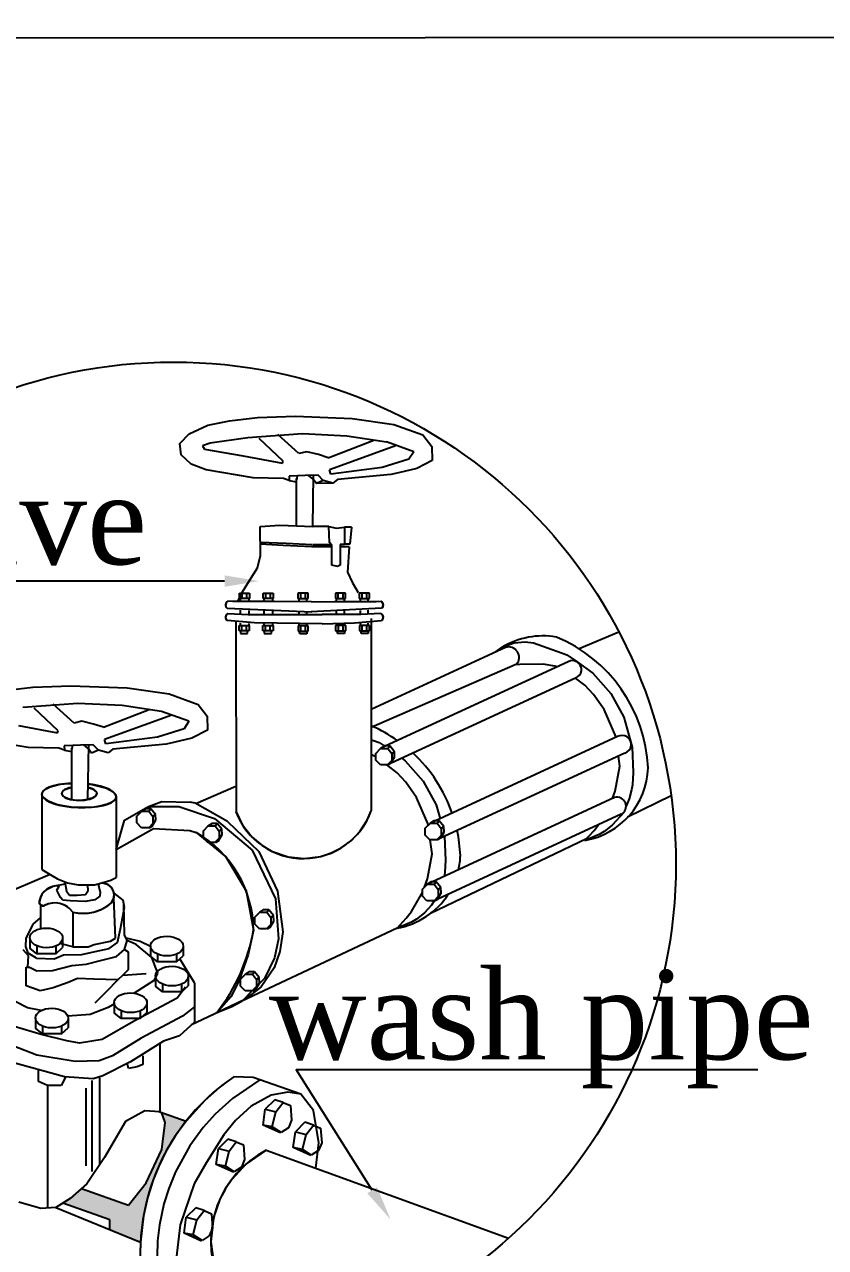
# Model space of a CAD drawing. Header units: inches. Extents: x 1824 to 2531, y 1185 to 2290.
# Drawn here: x 2000.13 to 2022.67, y 1650.86 to 1685.3 of the extents above; entities that cross this region are included whole.
import ezdxf

# ---------------------------------------------------------------- set-up
doc = ezdxf.new("R2010")
doc.units = ezdxf.units.IN
doc.header["$MEASUREMENT"] = 0
doc.layers.add('KHRRBA', color=6, linetype='Continuous')
doc.styles.add('ROMANTIC', font='times.ttf')

msp = doc.modelspace()

# ---------------------------------------------------------------- hatches: boundary and pattern name
at = {"lineweight": 25}
msp.add_hatch(color=256, dxfattribs=at).paths.add_polyline_path([(2002.532, 1651.642), (2002.532, 1651.364), (2003.395, 1651.011, -0.156044), (2004.676, 1654.419), (2003.985, 1654.663), (2004.091, 1654.381), (2003.994, 1653.622), (2003.558, 1652.686), (2003.057, 1652.056), (2001.734, 1652.52), (2001.413, 1652.242), (2001.212, 1652.114)])

# ---------------------------------------------------------------- linework, layer by layer
msp.add_line((2523.401, 1685.295), (1824.373, 1684.776))
for p, q in [((2005.901, 1674.136), (2006.691, 1674.23)), ((2006.691, 1674.23), (2007.761, 1674.264)), ((2007.761, 1674.264), (2009.353, 1674.204)), ((2009.353, 1674.204), (2010.525, 1674.036)), ((2004.765, 1673.767), (2005.295, 1674.015)), ((2005.295, 1674.015), (2005.901, 1674.136)), ((2010.525, 1674.036), (2011.342, 1673.741)), ((2004.501, 1673.498), (2004.765, 1673.767)), ((2004.543, 1673.18), (2004.501, 1673.501)), ((2005.358, 1673.508), (2005.136, 1673.434)), ((2006.415, 1673.656), (2005.358, 1673.508)), ((2007.958, 1673.772), (2006.415, 1673.656)), ((2007.409, 1673.004), (2006.732, 1673.638)), ((2007.853, 1673.215), (2007.261, 1673.754)), ((2009.206, 1673.709), (2007.958, 1673.772)), ((2008.677, 1673.099), (2009.963, 1673.596)), ((2010.315, 1673.54), (2009.206, 1673.709)), ((2011.087, 1673.268), (2010.315, 1673.543)), ((2011.342, 1673.741), (2011.594, 1673.411)), ((2004.822, 1672.92), (2004.543, 1673.18)), ((2005.136, 1673.437), (2005.2, 1673.342)), ((2005.2, 1673.342), (2006.288, 1673.152)), ((2006.288, 1673.152), (2007.388, 1672.941)), ((2008.075, 1673.268), (2007.853, 1673.215)), ((2008.402, 1673.184), (2008.075, 1673.268)), ((2008.677, 1673.099), (2008.402, 1673.184)), ((2010.603, 1673.44), (2008.714, 1672.754)), ((2011.087, 1673.268), (2010.947, 1673.06)), ((2011.594, 1673.414), (2011.606, 1673.019)), ((2005.241, 1672.755), (2004.822, 1672.92)), ((2007.388, 1672.941), (2007.409, 1673.004)), ((2010.2, 1672.826), (2008.75, 1672.638)), ((2010.947, 1673.06), (2010.2, 1672.826)), ((2011.169, 1672.79), (2010.655, 1672.673)), ((2011.606, 1673.019), (2011.169, 1672.79)), ((2006.563, 1672.531), (2005.241, 1672.755)), ((2007.423, 1672.515), (2006.563, 1672.531)), ((2007.582, 1672.459), (2007.423, 1672.515)), ((2007.599, 1672.582), (2007.575, 1672.576)), ((2007.575, 1672.576), (2007.582, 1672.459)), ((2007.582, 1672.459), (2007.778, 1672.417)), ((2008.032, 1672.601), (2007.599, 1672.582)), ((2007.778, 1672.417), (2007.803, 1672.511)), ((2007.78, 1672.513), (2007.78, 1671.18)), ((2007.803, 1672.511), (2007.815, 1672.591)), ((2008.392, 1672.603), (2008.032, 1672.601)), ((2008.249, 1672.5), (2008.126, 1672.601)), ((2008.242, 1671.166), (2008.266, 1672.602)), ((2008.344, 1672.372), (2008.249, 1672.5)), ((2008.54, 1672.455), (2008.344, 1672.372)), ((2008.54, 1672.455), (2008.392, 1672.603)), ((2008.812, 1672.38), (2008.54, 1672.455)), ((2008.75, 1672.638), (2008.714, 1672.754)), ((2008.943, 1672.489), (2008.812, 1672.38)), ((2010.443, 1672.625), (2008.943, 1672.489)), ((2010.655, 1672.673), (2010.443, 1672.625)), ((2008.812, 1672.38), (2008.344, 1672.372)), ((2008.344, 1672.372), (2008.344, 1672.372)), ((2006.762, 1671.161), (2007.313, 1671.195)), ((2006.777, 1670.342), (2006.762, 1671.161)), ((2007.313, 1671.195), (2008.244, 1671.166)), ((2008.698, 1671.158), (2008.244, 1671.166)), ((2008.718, 1670.711), (2008.698, 1671.158)), ((2008.698, 1671.158), (2008.915, 1671.119)), ((2008.915, 1671.119), (2009.133, 1671.145)), ((2009.337, 1671.145), (2009.133, 1671.145)), ((2009.133, 1671.145), (2009.133, 1670.652)), ((2009.337, 1671.145), (2009.282, 1670.666)), ((2007.497, 1670.681), (2006.77, 1670.714)), ((2007.412, 1670.63), (2006.771, 1670.666)), ((2008.221, 1670.593), (2007.412, 1670.63)), ((2008.221, 1670.644), (2007.497, 1670.681)), ((2008.777, 1670.593), (2008.221, 1670.593)), ((2008.764, 1670.649), (2008.233, 1670.644)), ((2008.777, 1670.632), (2008.718, 1670.711)), ((2008.784, 1670.073), (2008.777, 1670.632)), ((2009.133, 1670.652), (2009.014, 1670.652)), ((2009.014, 1670.652), (2009.014, 1670.073)), ((2009.263, 1670.593), (2009.014, 1670.593)), ((2009.282, 1670.666), (2009.133, 1670.666)), ((2009.263, 1670.593), (2009.223, 1669.877)), ((2006.689, 1669.999), (2006.777, 1670.342)), ((2008.935, 1670.034), (2008.784, 1670.073)), ((2009.014, 1670.073), (2008.935, 1670.034)), ((2006.463, 1669.639), (2006.689, 1669.999)), ((2009.223, 1669.877), (2009.36, 1669.577)), ((2005.761, 1669.624), (1995.111, 1669.624)), ((2006.218, 1669.248), (2006.463, 1669.639)), ((2009.36, 1669.577), (2009.522, 1669.306)), ((2005.808, 1669.013), (2005.791, 1668.951)), ((2005.85, 1669.055), (2005.808, 1669.013)), ((2005.99, 1669.054), (2005.85, 1669.055)), ((2007.16, 1669.047), (2005.99, 1669.054)), ((2006.218, 1669.248), (2006.122, 1669.054)), ((2006.177, 1669.137), (2006.177, 1669.288)), ((2006.177, 1669.288), (2006.462, 1669.288)), ((2006.462, 1669.137), (2006.177, 1669.137)), ((2006.209, 1669.049), (2006.209, 1669.131)), ((2006.252, 1669.137), (2006.252, 1669.284)), ((2006.384, 1669.133), (2006.384, 1669.284)), ((2006.44, 1669.131), (2006.44, 1669.048)), ((2006.462, 1669.284), (2006.462, 1669.137)), ((2006.846, 1669.137), (2006.846, 1669.288)), ((2006.846, 1669.288), (2007.131, 1669.288)), ((2007.131, 1669.137), (2006.846, 1669.137)), ((2006.878, 1669.049), (2006.878, 1669.131)), ((2006.92, 1669.137), (2006.92, 1669.284)), ((2007.053, 1669.133), (2007.053, 1669.284)), ((2007.109, 1669.131), (2007.109, 1669.048)), ((2007.131, 1669.284), (2007.131, 1669.137)), ((2008.204, 1669.043), (2007.16, 1669.047)), ((2008.112, 1669.282), (2007.827, 1669.282)), ((2007.827, 1669.278), (2007.827, 1669.131)), ((2007.827, 1669.131), (2008.112, 1669.131)), ((2007.849, 1669.126), (2007.849, 1669.042)), ((2007.905, 1669.127), (2007.905, 1669.278)), ((2008.037, 1669.132), (2008.037, 1669.278)), ((2008.08, 1669.043), (2008.08, 1669.126)), ((2008.112, 1669.131), (2008.112, 1669.282)), ((2008.204, 1669.043), (2008.854, 1669.047)), ((2008.854, 1669.047), (2010.024, 1669.054)), ((2009.168, 1669.288), (2008.883, 1669.288)), ((2008.883, 1669.284), (2008.883, 1669.137)), ((2008.883, 1669.137), (2009.168, 1669.137)), ((2008.905, 1669.131), (2008.905, 1669.048)), ((2008.961, 1669.133), (2008.961, 1669.284)), ((2009.094, 1669.137), (2009.094, 1669.284)), ((2009.136, 1669.049), (2009.136, 1669.131)), ((2009.168, 1669.137), (2009.168, 1669.288)), ((2009.837, 1669.288), (2009.552, 1669.288)), ((2009.552, 1669.284), (2009.552, 1669.137)), ((2009.552, 1669.137), (2009.837, 1669.137)), ((2009.574, 1669.131), (2009.574, 1669.048)), ((2009.63, 1669.133), (2009.63, 1669.284)), ((2009.762, 1669.137), (2009.762, 1669.284)), ((2009.805, 1669.049), (2009.805, 1669.131)), ((2009.837, 1669.137), (2009.837, 1669.288)), ((2010.024, 1669.054), (2010.164, 1669.055)), ((2010.164, 1669.055), (2010.206, 1669.013)), ((2010.206, 1669.013), (2010.223, 1668.951)), ((2005.791, 1668.951), (2005.797, 1668.912)), ((2005.808, 1668.669), (2005.791, 1668.607)), ((2005.797, 1668.912), (2005.812, 1668.883)), ((2005.85, 1668.711), (2005.808, 1668.669)), ((2005.812, 1668.883), (2005.832, 1668.86)), ((2005.832, 1668.86), (2008.221, 1668.757)), ((2005.85, 1668.711), (2006.421, 1668.683)), ((2006.209, 1668.683), (2006.209, 1668.805)), ((2006.421, 1668.683), (2008.508, 1668.683)), ((2006.44, 1668.793), (2006.44, 1668.683)), ((2006.878, 1668.683), (2006.878, 1668.805)), ((2007.109, 1668.793), (2007.109, 1668.683)), ((2007.849, 1668.788), (2007.849, 1668.677)), ((2008.08, 1668.677), (2008.08, 1668.763)), ((2010.182, 1668.86), (2008.2, 1668.756)), ((2009.593, 1668.683), (2008.508, 1668.683)), ((2008.905, 1668.793), (2008.905, 1668.683)), ((2009.136, 1668.683), (2009.136, 1668.805)), ((2009.574, 1668.793), (2009.574, 1668.683)), ((2010.163, 1668.711), (2009.593, 1668.683)), ((2009.805, 1668.683), (2009.805, 1668.805)), ((2010.163, 1668.711), (2010.206, 1668.669)), ((2010.202, 1668.883), (2010.182, 1668.86)), ((2010.217, 1668.912), (2010.202, 1668.883)), ((2010.206, 1668.669), (2010.223, 1668.607)), ((2010.223, 1668.951), (2010.217, 1668.912)), ((2005.791, 1668.607), (2005.797, 1668.567)), ((2005.797, 1668.567), (2005.812, 1668.538)), ((2005.812, 1668.538), (2005.832, 1668.516)), ((2006.599, 1668.449), (2005.832, 1668.516)), ((2006.074, 1668.481), (2006.083, 1663.124)), ((2006.173, 1668.223), (2006.173, 1668.374)), ((2006.173, 1668.374), (2006.458, 1668.374)), ((2006.209, 1668.374), (2006.209, 1668.441)), ((2006.247, 1668.223), (2006.247, 1668.37)), ((2006.38, 1668.219), (2006.38, 1668.37)), ((2006.44, 1668.434), (2006.44, 1668.368)), ((2006.458, 1668.37), (2006.458, 1668.223)), ((2008.508, 1668.421), (2006.599, 1668.449)), ((2006.842, 1668.223), (2006.842, 1668.374)), ((2006.842, 1668.374), (2007.127, 1668.374)), ((2006.878, 1668.374), (2006.878, 1668.441)), ((2006.916, 1668.223), (2006.916, 1668.37)), ((2007.048, 1668.219), (2007.048, 1668.37)), ((2007.109, 1668.434), (2007.109, 1668.368)), ((2007.127, 1668.37), (2007.127, 1668.223)), ((2008.116, 1668.369), (2007.831, 1668.369)), ((2007.831, 1668.364), (2007.831, 1668.217)), ((2007.849, 1668.428), (2007.849, 1668.362)), ((2007.909, 1668.213), (2007.909, 1668.364)), ((2008.042, 1668.218), (2008.042, 1668.364)), ((2008.08, 1668.369), (2008.08, 1668.435)), ((2008.116, 1668.217), (2008.116, 1668.369)), ((2008.508, 1668.421), (2009.415, 1668.449)), ((2009.172, 1668.374), (2008.887, 1668.374)), ((2008.887, 1668.37), (2008.887, 1668.223)), ((2008.905, 1668.434), (2008.905, 1668.368)), ((2008.966, 1668.219), (2008.966, 1668.37)), ((2009.098, 1668.223), (2009.098, 1668.37)), ((2009.136, 1668.374), (2009.136, 1668.441)), ((2009.172, 1668.223), (2009.172, 1668.374)), ((2009.415, 1668.449), (2010.182, 1668.516)), ((2009.841, 1668.374), (2009.556, 1668.374)), ((2009.556, 1668.37), (2009.556, 1668.223)), ((2009.574, 1668.434), (2009.574, 1668.368)), ((2009.634, 1668.219), (2009.634, 1668.37)), ((2009.767, 1668.223), (2009.767, 1668.37)), ((2009.805, 1668.374), (2009.805, 1668.441)), ((2009.841, 1668.223), (2009.841, 1668.374)), ((2009.891, 1668.567), (2009.891, 1663.159)), ((2010.202, 1668.538), (2010.182, 1668.516)), ((2010.217, 1668.567), (2010.202, 1668.538)), ((2010.223, 1668.607), (2010.217, 1668.567)), ((2006.458, 1668.223), (2006.173, 1668.223)), ((2006.209, 1668.223), (2006.209, 1668.15)), ((2006.209, 1668.15), (2006.409, 1668.15)), ((2006.409, 1668.15), (2006.409, 1668.223)), ((2007.127, 1668.223), (2006.842, 1668.223)), ((2006.878, 1668.223), (2006.878, 1668.15)), ((2006.878, 1668.15), (2007.078, 1668.15)), ((2007.078, 1668.15), (2007.078, 1668.223)), ((2007.831, 1668.217), (2008.116, 1668.217)), ((2007.879, 1668.144), (2007.879, 1668.217)), ((2008.08, 1668.144), (2007.879, 1668.144)), ((2008.08, 1668.217), (2008.08, 1668.144)), ((2008.887, 1668.223), (2009.172, 1668.223)), ((2008.936, 1668.15), (2008.936, 1668.223)), ((2009.136, 1668.15), (2008.936, 1668.15)), ((2009.136, 1668.223), (2009.136, 1668.15)), ((2009.556, 1668.223), (2009.841, 1668.223)), ((2009.604, 1668.15), (2009.604, 1668.223)), ((2009.805, 1668.15), (2009.604, 1668.15)), ((2009.805, 1668.223), (2009.805, 1668.15)), ((2016.86, 1668.189), (2015.741, 1667.716)), ((2013.664, 1667.758), (2009.891, 1666.014)), ((2013.374, 1667.624), (2013.572, 1667.76)), ((2013.572, 1667.76), (2013.914, 1667.89)), ((2013.914, 1667.89), (2014.223, 1667.919)), ((2014.223, 1667.919), (2014.459, 1667.889)), ((2014.459, 1667.889), (2015.238, 1667.603)), ((2015.427, 1667.355), (2010.16, 1664.921)), ((2014.067, 1667.28), (2013.939, 1667.263)), ((2014.727, 1667.288), (2014.067, 1667.28)), ((2015.051, 1667.231), (2014.727, 1667.288)), ((2015.238, 1667.603), (2015.39, 1667.55)), ((2015.39, 1667.55), (2015.682, 1667.351)), ((2015.682, 1667.351), (2016.126, 1667.035)), ((2013.939, 1667.263), (2009.891, 1665.502)), ((2013.939, 1667.263), (2012.929, 1666.824)), ((2015.117, 1667.212), (2015.051, 1667.231)), ((2016.126, 1667.035), (2016.632, 1666.461)), ((1999.574, 1666.548), (2000.364, 1666.641)), ((2000.364, 1666.641), (2001.433, 1666.675)), ((2001.433, 1666.675), (2003.025, 1666.615)), ((2003.025, 1666.615), (2004.198, 1666.447)), ((2015.634, 1666.894), (2010.448, 1664.496)), ((2015.902, 1666.694), (2015.634, 1666.894)), ((2016.145, 1666.431), (2015.902, 1666.694)), ((2004.198, 1666.447), (2005.015, 1666.152)), ((2016.444, 1666.005), (2016.145, 1666.431)), ((2016.632, 1666.461), (2016.999, 1665.794)), ((2001.631, 1666.183), (2000.088, 1666.067)), ((2001.082, 1665.413), (2000.405, 1666.046)), ((2001.526, 1665.624), (2000.934, 1666.162)), ((2002.878, 1666.12), (2001.631, 1666.183)), ((2002.35, 1665.508), (2003.635, 1666.005)), ((2003.988, 1665.951), (2002.878, 1666.12)), ((2004.76, 1665.677), (2003.988, 1665.951)), ((2005.015, 1666.152), (2005.267, 1665.822)), ((2016.778, 1665.226), (2016.444, 1666.005)), ((1999.961, 1665.56), (2001.06, 1665.349)), ((2001.747, 1665.677), (2001.526, 1665.624)), ((2002.075, 1665.592), (2001.747, 1665.677)), ((2002.35, 1665.508), (2002.075, 1665.592)), ((2004.276, 1665.849), (2002.387, 1665.163)), ((2004.76, 1665.677), (2004.62, 1665.469)), ((2005.267, 1665.822), (2005.278, 1665.428)), ((2016.999, 1665.794), (2017.232, 1664.95)), ((2001.06, 1665.349), (2001.082, 1665.413)), ((2003.873, 1665.235), (2002.423, 1665.046)), ((2004.62, 1665.469), (2003.873, 1665.235)), ((2005.278, 1665.428), (2004.842, 1665.199)), ((2016.819, 1665.245), (2011.552, 1662.81)), ((2000.236, 1664.94), (1998.913, 1665.163)), ((2001.096, 1664.923), (2000.236, 1664.94)), ((2001.254, 1664.868), (2001.096, 1664.923)), ((2001.272, 1664.99), (2001.248, 1664.985)), ((2001.248, 1664.985), (2001.254, 1664.868)), ((2001.254, 1664.868), (2001.451, 1664.826)), ((2001.704, 1665.009), (2001.272, 1664.99)), ((2001.451, 1664.826), (2001.475, 1664.92)), ((2001.453, 1664.921), (2001.453, 1663.472)), ((2001.475, 1664.92), (2001.488, 1665)), ((2002.065, 1665.012), (2001.704, 1665.009)), ((2001.922, 1664.909), (2001.799, 1665.01)), ((2001.913, 1663.475), (2001.939, 1665.011)), ((2002.017, 1664.78), (2001.922, 1664.909)), ((2002.213, 1664.864), (2002.017, 1664.78)), ((2002.213, 1664.864), (2002.065, 1665.012)), ((2002.485, 1664.788), (2002.213, 1664.864)), ((2002.423, 1665.046), (2002.387, 1665.163)), ((2002.616, 1664.897), (2002.485, 1664.788)), ((2004.116, 1665.033), (2002.616, 1664.897)), ((2004.328, 1665.082), (2004.116, 1665.033)), ((2004.842, 1665.199), (2004.328, 1665.082)), ((2009.891, 1665.159), (2009.956, 1665.135)), ((2009.956, 1665.135), (2010.109, 1665.082)), ((2010.018, 1664.775), (2010.16, 1664.921)), ((2010.109, 1665.082), (2010.254, 1664.982)), ((2010.156, 1664.916), (2010.272, 1664.994)), ((2010.173, 1664.916), (2010.351, 1664.916)), ((2010.409, 1664.985), (2010.259, 1664.985)), ((2010.35, 1664.916), (2010.352, 1664.915)), ((2010.351, 1664.916), (2010.409, 1664.985)), ((2010.351, 1664.916), (2010.465, 1664.766)), ((2010.539, 1664.822), (2010.409, 1664.985)), ((2017.232, 1664.95), (2017.261, 1664.235)), ((2002.017, 1664.78), (2002.017, 1664.78)), ((2009.99, 1664.698), (2009.891, 1664.727)), ((2010.018, 1664.677), (2009.99, 1664.698)), ((2010.018, 1664.583), (2010.018, 1664.775)), ((2010.146, 1664.447), (2010.018, 1664.583)), ((2010.465, 1664.57), (2010.347, 1664.447)), ((2010.448, 1664.496), (2010.546, 1664.668)), ((2010.465, 1664.766), (2010.539, 1664.822)), ((2010.465, 1664.766), (2010.465, 1664.57)), ((2010.473, 1664.573), (2010.546, 1664.668)), ((2010.546, 1664.668), (2010.539, 1664.822)), ((2010.748, 1664.635), (2010.845, 1664.566)), ((2010.845, 1664.566), (2011.35, 1663.992)), ((2017.026, 1664.784), (2011.84, 1662.386)), ((2016.885, 1664.413), (2016.843, 1664.7)), ((2010.347, 1664.447), (2010.146, 1664.447)), ((2010.62, 1664.225), (2010.325, 1664.447)), ((2010.362, 1664.444), (2010.448, 1664.496)), ((2010.864, 1663.963), (2010.62, 1664.225)), ((2016.756, 1663.709), (2016.885, 1664.413)), ((2017.261, 1664.235), (2017.237, 1663.889)), ((2000.737, 1663.779), (2000.858, 1663.834)), ((2000.858, 1663.834), (2000.991, 1663.874)), ((2000.991, 1663.874), (2001.147, 1663.905)), ((2001.147, 1663.905), (2001.354, 1663.927)), ((2001.354, 1663.927), (2001.453, 1663.928)), ((2001.921, 1663.911), (2002.027, 1663.9)), ((2002.027, 1663.9), (2002.435, 1663.797)), ((2006.081, 1663.844), (2004.949, 1663.351)), ((2011.163, 1663.536), (2010.864, 1663.963)), ((2011.35, 1663.992), (2011.718, 1663.325)), ((2017.237, 1663.889), (2017.217, 1663.751)), ((2000.62, 1663.613), (2000.652, 1663.709)), ((2000.644, 1663.548), (2000.62, 1663.613)), ((2000.62, 1663.613), (2000.62, 1661.507)), ((2000.822, 1663.415), (2000.644, 1663.548)), ((2000.652, 1663.709), (2000.737, 1663.779)), ((2001.182, 1663.645), (2001.218, 1663.718)), ((2001.193, 1663.603), (2001.182, 1663.645)), ((2001.255, 1663.543), (2001.193, 1663.603)), ((2001.218, 1663.718), (2001.269, 1663.755)), ((2001.357, 1663.497), (2001.255, 1663.543)), ((2001.269, 1663.755), (2001.432, 1663.813)), ((2001.531, 1663.46), (2001.357, 1663.497)), ((2001.432, 1663.813), (2001.453, 1663.816)), ((2002.031, 1663.51), (2001.854, 1663.464)), ((2001.919, 1663.81), (2001.961, 1663.803)), ((2001.961, 1663.803), (2002.053, 1663.77)), ((2002.121, 1663.561), (2002.031, 1663.51)), ((2002.053, 1663.77), (2002.161, 1663.683)), ((2002.17, 1663.645), (2002.121, 1663.561)), ((2002.161, 1663.683), (2002.17, 1663.645)), ((2002.435, 1663.797), (2002.625, 1663.695)), ((2002.625, 1663.695), (2002.692, 1663.619)), ((2002.71, 1663.552), (2002.68, 1663.477)), ((2002.692, 1663.619), (2002.71, 1663.552)), ((2002.71, 1663.552), (2002.71, 1661.281)), ((2011.479, 1662.799), (2011.163, 1663.536)), ((2016.738, 1663.53), (2011.47, 1661.095)), ((2016.676, 1663.501), (2016.756, 1663.709)), ((2016.705, 1663.515), (2016.724, 1663.534)), ((2017.149, 1663.495), (2017.055, 1663.271)), ((2018.329, 1663.582), (2017.104, 1662.975)), ((2017.217, 1663.751), (2017.149, 1663.495)), ((2001.036, 1663.337), (2000.822, 1663.415)), ((2001.223, 1663.294), (2001.036, 1663.337)), ((2001.44, 1663.263), (2001.223, 1663.294)), ((2001.652, 1663.248), (2001.44, 1663.263)), ((2001.676, 1663.451), (2001.531, 1663.46)), ((2001.897, 1663.249), (2001.652, 1663.248)), ((2001.854, 1663.464), (2001.676, 1663.451)), ((2002.095, 1663.264), (2001.897, 1663.249)), ((2002.289, 1663.295), (2002.095, 1663.264)), ((2002.469, 1663.346), (2002.289, 1663.295)), ((2002.588, 1663.4), (2002.469, 1663.346)), ((2002.68, 1663.477), (2002.588, 1663.4)), ((2002.95, 1662.895), (2003.625, 1663.275)), ((2003.297, 1663.007), (2003.439, 1663.153)), ((2003.435, 1663.149), (2003.551, 1663.226)), ((2003.453, 1663.149), (2003.63, 1663.149)), ((2003.688, 1663.217), (2003.538, 1663.217)), ((2003.625, 1663.275), (2004, 1663.423)), ((2003.625, 1663.275), (2004.471, 1663.275)), ((2003.63, 1663.149), (2003.688, 1663.217)), ((2003.63, 1663.149), (2003.745, 1662.998)), ((2003.818, 1663.054), (2003.688, 1663.217)), ((2004, 1663.423), (2004.797, 1663.403)), ((2004.471, 1663.275), (2005.479, 1662.939)), ((2004.93, 1663.37), (2004.797, 1663.403)), ((2005.842, 1662.857), (2004.93, 1663.37)), ((2009.774, 1662.893), (2009.891, 1663.159)), ((2011.718, 1663.325), (2011.825, 1662.936)), ((2002.709, 1662.069), (2002.95, 1662.895)), ((2003.297, 1662.816), (2003.297, 1663.007)), ((2003.425, 1662.679), (2003.297, 1662.816)), ((2003.745, 1662.802), (2003.626, 1662.679)), ((2003.727, 1662.729), (2003.826, 1662.9)), ((2003.745, 1662.998), (2003.818, 1663.054)), ((2003.745, 1662.998), (2003.745, 1662.802)), ((2003.753, 1662.806), (2003.826, 1662.9)), ((2003.826, 1662.9), (2003.818, 1663.054)), ((2005.301, 1662.736), (2005.417, 1662.813)), ((2005.555, 1662.804), (2005.404, 1662.804)), ((2005.479, 1662.939), (2006.54, 1662.046)), ((2005.497, 1662.736), (2005.555, 1662.804)), ((2005.685, 1662.641), (2005.555, 1662.804)), ((2005.842, 1662.857), (2006.722, 1662.008)), ((2006.083, 1663.124), (2006.259, 1662.768)), ((2009.568, 1662.579), (2009.774, 1662.893)), ((2011.41, 1662.664), (2011.552, 1662.81)), ((2011.487, 1662.743), (2011.479, 1662.799)), ((2011.548, 1662.806), (2011.664, 1662.883)), ((2011.565, 1662.806), (2011.743, 1662.806)), ((2011.801, 1662.875), (2011.651, 1662.875)), ((2011.743, 1662.806), (2011.801, 1662.875)), ((2011.743, 1662.806), (2011.857, 1662.655)), ((2016.922, 1663.059), (2011.758, 1660.671)), ((2011.931, 1662.711), (2011.801, 1662.875)), ((2016.993, 1663.113), (2016.671, 1662.755)), ((2002.709, 1662.069), (2003.758, 1662.661)), ((2003.626, 1662.679), (2003.425, 1662.679)), ((2003.641, 1662.677), (2003.727, 1662.729)), ((2003.758, 1662.661), (2004.782, 1662.601)), ((2004.782, 1662.601), (2004.962, 1662.548)), ((2004.962, 1662.548), (2005.794, 1661.862)), ((2005.164, 1662.594), (2005.305, 1662.74)), ((2005.164, 1662.403), (2005.164, 1662.594)), ((2005.319, 1662.736), (2005.497, 1662.736)), ((2005.497, 1662.736), (2005.611, 1662.585)), ((2005.593, 1662.315), (2005.692, 1662.487)), ((2005.611, 1662.585), (2005.685, 1662.641)), ((2005.611, 1662.585), (2005.611, 1662.389)), ((2005.619, 1662.393), (2005.692, 1662.487)), ((2005.692, 1662.487), (2005.685, 1662.641)), ((2006.259, 1662.768), (2006.535, 1662.418)), ((2009.329, 1662.326), (2009.568, 1662.579)), ((2011.41, 1662.473), (2011.41, 1662.664)), ((2011.538, 1662.336), (2011.41, 1662.473)), ((2011.857, 1662.459), (2011.739, 1662.336)), ((2011.84, 1662.386), (2011.938, 1662.557)), ((2011.857, 1662.655), (2011.931, 1662.711)), ((2011.857, 1662.655), (2011.857, 1662.459)), ((2011.865, 1662.463), (2011.938, 1662.557)), ((2011.938, 1662.557), (2011.931, 1662.711)), ((2015.897, 1662.323), (2016.158, 1662.6)), ((2016.304, 1662.488), (2015.897, 1662.323)), ((2016.158, 1662.6), (2016.284, 1662.764)), ((2016.441, 1662.572), (2016.304, 1662.488)), ((2016.671, 1662.755), (2016.441, 1662.572)), ((2005.292, 1662.266), (2005.164, 1662.403)), ((2005.492, 1662.266), (2005.292, 1662.266)), ((2005.611, 1662.389), (2005.492, 1662.266)), ((2005.507, 1662.264), (2005.593, 1662.315)), ((2006.535, 1662.418), (2006.806, 1662.187)), ((2006.806, 1662.187), (2007.084, 1662.021)), ((2008.762, 1661.97), (2009.044, 1662.114)), ((2009.044, 1662.114), (2009.329, 1662.326)), ((2011.739, 1662.336), (2011.538, 1662.336)), ((2011.603, 1661.945), (2011.546, 1662.336)), ((2015.943, 1662.372), (2011.554, 1660.264)), ((2011.754, 1662.334), (2011.84, 1662.386)), ((2011.952, 1662.438), (2011.98, 1661.767)), ((2005.794, 1661.862), (2006.366, 1660.903)), ((2006.54, 1662.046), (2007.194, 1660.679)), ((2006.722, 1662.008), (2007.254, 1660.899)), ((2007.084, 1662.021), (2007.552, 1661.859)), ((2007.552, 1661.859), (2007.999, 1661.813)), ((2007.999, 1661.813), (2008.471, 1661.873)), ((2008.471, 1661.873), (2008.762, 1661.97)), ((2011.474, 1661.24), (2011.603, 1661.945)), ((2011.98, 1661.767), (2011.956, 1661.42)), ((2000.62, 1661.507), (2000.85, 1661.367)), ((2011.956, 1661.42), (2011.94, 1661.312)), ((2000.85, 1661.367), (1998.874, 1660.521)), ((2000.85, 1661.367), (2001.061, 1661.243)), ((2000.937, 1661.032), (2001.275, 1661.105)), ((2001.061, 1661.243), (2001.341, 1661.131)), ((2001.275, 1661.105), (2001.289, 1661.148)), ((2001.275, 1661.105), (2001.313, 1660.897)), ((2001.341, 1661.131), (2001.639, 1661.069)), ((2001.915, 1661.069), (2002.104, 1661.075)), ((2002.104, 1661.075), (2002.309, 1661.125)), ((2002.263, 1660.885), (2002.218, 1661.095)), ((2002.309, 1661.125), (2002.559, 1661.206)), ((2002.488, 1661.076), (2002.334, 1661.124)), ((2002.566, 1661.012), (2002.488, 1661.076)), ((2002.559, 1661.206), (2002.71, 1661.281)), ((2011.329, 1660.95), (2011.47, 1661.095)), ((2011.384, 1661.007), (2011.474, 1661.24)), ((2011.466, 1661.091), (2011.582, 1661.168)), ((2011.484, 1661.091), (2011.662, 1661.091)), ((2011.72, 1661.16), (2011.569, 1661.16)), ((2011.662, 1661.091), (2011.72, 1661.16)), ((2011.662, 1661.091), (2011.776, 1660.94)), ((2011.85, 1660.996), (2011.72, 1661.16)), ((2000.554, 1660.618), (2000.596, 1660.758)), ((2000.596, 1660.758), (2000.634, 1660.826)), ((2000.634, 1660.826), (2000.746, 1660.943)), ((2000.746, 1660.943), (2000.937, 1661.032)), ((2001.041, 1660.92), (2001.111, 1661.039)), ((2001.142, 1660.718), (2001.041, 1660.92)), ((2001.313, 1660.897), (2001.395, 1660.783)), ((2001.395, 1660.783), (2001.617, 1660.778)), ((2001.617, 1660.778), (2001.845, 1660.805)), ((2001.639, 1661.069), (2001.915, 1661.069)), ((2001.845, 1660.805), (2001.921, 1660.913)), ((2001.921, 1660.913), (2001.915, 1661.057)), ((2002.247, 1660.756), (2002.113, 1660.654)), ((2002.263, 1660.885), (2002.247, 1660.756)), ((2002.62, 1660.933), (2002.566, 1661.012)), ((2002.651, 1660.835), (2002.62, 1660.933)), ((2002.647, 1660.706), (2002.651, 1660.835)), ((2002.908, 1660.638), (2002.651, 1660.835)), ((2006.366, 1660.903), (2006.576, 1659.794)), ((2007.254, 1660.899), (2007.403, 1659.747)), ((2011.022, 1660.321), (2011.307, 1660.806)), ((2011.307, 1660.806), (2011.329, 1660.863)), ((2011.329, 1660.758), (2011.329, 1660.95)), ((2011.457, 1660.621), (2011.329, 1660.758)), ((2011.776, 1660.744), (2011.657, 1660.621)), ((2011.758, 1660.671), (2011.857, 1660.842)), ((2011.776, 1660.94), (2011.85, 1660.996)), ((2011.776, 1660.94), (2011.776, 1660.744)), ((2011.784, 1660.748), (2011.857, 1660.842)), ((2011.857, 1660.842), (2011.85, 1660.996)), ((2000.555, 1660.543), (2000.554, 1660.618)), ((2000.58, 1660.507), (2000.555, 1660.543)), ((2000.58, 1660.507), (2000.58, 1659.812)), ((2000.646, 1660.482), (2000.58, 1660.507)), ((2000.692, 1660.493), (2000.646, 1660.482)), ((2000.816, 1660.543), (2000.692, 1660.493)), ((2000.984, 1660.566), (2000.816, 1660.543)), ((2001.129, 1660.549), (2000.984, 1660.566)), ((2001.28, 1660.491), (2001.129, 1660.549)), ((2001.213, 1660.64), (2001.142, 1660.718)), ((2001.416, 1660.627), (2001.213, 1660.64)), ((2001.39, 1660.415), (2001.28, 1660.491)), ((2001.493, 1660.3), (2001.39, 1660.415)), ((2001.839, 1660.6), (2001.416, 1660.627)), ((2002.113, 1660.654), (2001.839, 1660.6)), ((2002.266, 1660.371), (2002.474, 1660.486)), ((2002.474, 1660.486), (2002.583, 1660.569)), ((2002.583, 1660.569), (2002.647, 1660.706)), ((2002.689, 1659.57), (2002.647, 1660.706)), ((2002.833, 1659.831), (2002.943, 1660.434)), ((2002.943, 1660.434), (2002.908, 1660.638)), ((2002.946, 1659.667), (2002.926, 1660.536)), ((2007.194, 1660.679), (2007.275, 1659.552)), ((2011.586, 1660.504), (2011.389, 1660.287)), ((2011.657, 1660.621), (2011.457, 1660.621)), ((2011.665, 1660.63), (2011.586, 1660.504)), ((2011.672, 1660.619), (2011.758, 1660.671)), ((2000.383, 1659.972), (2000.569, 1660.139)), ((2001.493, 1660.3), (2001.493, 1659.327)), ((2001.493, 1660.3), (2001.684, 1660.272)), ((2001.684, 1660.272), (2001.915, 1660.277)), ((2001.915, 1660.277), (2002.115, 1660.317)), ((2002.115, 1660.317), (2002.266, 1660.371)), ((2006.615, 1660.16), (2006.756, 1660.306)), ((2006.615, 1659.969), (2006.615, 1660.16)), ((2006.752, 1660.302), (2006.868, 1660.379)), ((2006.77, 1660.302), (2006.948, 1660.302)), ((2007.006, 1660.371), (2006.855, 1660.371)), ((2006.948, 1660.302), (2007.006, 1660.371)), ((2006.948, 1660.302), (2007.062, 1660.151)), ((2007.136, 1660.207), (2007.006, 1660.371)), ((2007.044, 1659.882), (2007.143, 1660.053)), ((2007.062, 1660.151), (2007.136, 1660.207)), ((2007.062, 1660.151), (2007.062, 1659.955)), ((2007.07, 1659.959), (2007.143, 1660.053)), ((2007.143, 1660.053), (2007.136, 1660.207)), ((2010.615, 1659.855), (2010.876, 1660.132)), ((2010.876, 1660.132), (2011.022, 1660.321)), ((2011.159, 1660.103), (2011.022, 1660.019)), ((2011.389, 1660.287), (2011.159, 1660.103)), ((2000.176, 1659.57), (2000.383, 1659.972)), ((2002.751, 1659.446), (2002.833, 1659.831)), ((2010.615, 1659.855), (2004.833, 1657.13)), ((2006.576, 1659.794), (2006.43, 1659.112)), ((2006.743, 1659.832), (2006.615, 1659.969)), ((2006.944, 1659.832), (2006.743, 1659.832)), ((2007.062, 1659.955), (2006.944, 1659.832)), ((2006.959, 1659.83), (2007.044, 1659.882)), ((2007.403, 1659.747), (2007.314, 1659.2)), ((2011.022, 1660.019), (2010.615, 1659.855)), ((2000.167, 1659.334), (2000.176, 1659.57)), ((2000.285, 1659.585), (2000.285, 1659.292)), ((2000.479, 1659.355), (2000.479, 1659.135)), ((2001.016, 1659.353), (2001.016, 1659.135)), ((2001.493, 1659.327), (2001.163, 1659.416)), ((2001.204, 1659.573), (2001.204, 1659.306)), ((2001.919, 1659.329), (2002.092, 1659.392)), ((2002.092, 1659.392), (2002.556, 1659.486)), ((2002.514, 1659.284), (2002.751, 1659.446)), ((2002.556, 1659.486), (2002.689, 1659.57)), ((2002.943, 1659.257), (2003.021, 1659.502)), ((2003.021, 1659.502), (2002.946, 1659.667)), ((2002.984, 1659.585), (2003.387, 1659.484)), ((2003.275, 1659.389), (2003.021, 1659.502)), ((2003.711, 1659.032), (2003.275, 1659.389)), ((2003.387, 1659.484), (2003.681, 1659.35)), ((2003.681, 1659.355), (2003.681, 1659.062)), ((2007.275, 1659.552), (2007.164, 1659.021)), ((2000.248, 1659.071), (2000.095, 1659.244)), ((2000.235, 1659.148), (2000.167, 1659.334)), ((2000.226, 1658.755), (2000.248, 1659.071)), ((2000.472, 1659.013), (2000.235, 1659.148)), ((2000.479, 1659.135), (2000.285, 1659.292)), ((2000.472, 1659.013), (2000.967, 1658.992)), ((2001.016, 1659.135), (2000.479, 1659.135)), ((2000.967, 1658.992), (2001.23, 1659.107)), ((2001.016, 1659.135), (2001.204, 1659.306)), ((2001.23, 1659.107), (2001.743, 1659.114)), ((2001.493, 1659.327), (2001.919, 1659.329)), ((2001.743, 1659.114), (2002.117, 1659.196)), ((2002.117, 1659.196), (2002.514, 1659.284)), ((2002.309, 1658.953), (2002.719, 1659.06)), ((2002.719, 1659.06), (2002.943, 1659.257)), ((2002.943, 1659.257), (2003.044, 1659.187)), ((2003.044, 1659.187), (2003.044, 1658.681)), ((2003.875, 1658.904), (2003.681, 1659.062)), ((2003.879, 1658.585), (2003.711, 1659.032)), ((2003.875, 1659.124), (2003.875, 1658.904)), ((2004.412, 1659.122), (2004.412, 1658.904)), ((2004.412, 1658.904), (2004.6, 1659.076)), ((2004.6, 1659.343), (2004.6, 1659.076)), ((2006.43, 1659.112), (2006.159, 1658.363)), ((2006.43, 1659.112), (2006.43, 1659.112)), ((2007.164, 1659.021), (2006.884, 1658.435)), ((2007.314, 1659.2), (2007.159, 1658.734)), ((2000.181, 1658.752), (2000.27, 1658.758)), ((2000.181, 1658.231), (2000.181, 1658.752)), ((2000.27, 1658.758), (2000.481, 1658.65)), ((2000.481, 1658.65), (2000.922, 1658.662)), ((2000.922, 1658.662), (2001.461, 1658.804)), ((2001.461, 1658.804), (2001.862, 1658.836)), ((2001.862, 1658.836), (2002.309, 1658.953)), ((2003.044, 1658.681), (2002.897, 1658.534)), ((2004.412, 1658.904), (2003.875, 1658.904)), ((2004.918, 1658.316), (2004.506, 1658.99)), ((2007.159, 1658.734), (2006.792, 1658.2)), ((2001.359, 1658.322), (2000.937, 1658.174)), ((2001.625, 1658.433), (2001.359, 1658.322)), ((2002.086, 1658.42), (2001.625, 1658.433)), ((2002.755, 1658.4), (2002.086, 1658.42)), ((2002.755, 1658.4), (2002.426, 1658.064)), ((2002.897, 1658.534), (2002.762, 1658.4)), ((2002.897, 1658.534), (2003.556, 1658.576)), ((2003.79, 1658.385), (2003.222, 1658.024)), ((2003.79, 1658.385), (2003.879, 1658.585)), ((2003.822, 1658.509), (2003.822, 1658.216)), ((2004.741, 1658.497), (2004.741, 1658.23)), ((2004.918, 1658.316), (2004.918, 1657.64)), ((2006.159, 1658.363), (2005.938, 1657.923)), ((2006.213, 1658.417), (2006.355, 1658.562)), ((2006.213, 1658.225), (2006.213, 1658.417)), ((2006.351, 1658.558), (2006.467, 1658.635)), ((2006.368, 1658.558), (2006.546, 1658.558)), ((2006.604, 1658.627), (2006.454, 1658.627)), ((2006.884, 1658.435), (2006.542, 1658.088)), ((2006.546, 1658.558), (2006.604, 1658.627)), ((2006.546, 1658.558), (2006.66, 1658.407)), ((2006.734, 1658.463), (2006.604, 1658.627)), ((2006.66, 1658.407), (2006.734, 1658.463)), ((2006.66, 1658.407), (2006.66, 1658.211)), ((2006.741, 1658.309), (2006.734, 1658.463)), ((2000.339, 1658.171), (2000.181, 1658.231)), ((2000.568, 1658.085), (2000.339, 1658.171)), ((2000.937, 1658.174), (2000.568, 1658.085)), ((2002.426, 1658.064), (2002.11, 1657.741)), ((2004.016, 1658.058), (2003.822, 1658.216)), ((2004.016, 1658.279), (2004.016, 1658.058)), ((2004.553, 1658.058), (2004.016, 1658.058)), ((2004.665, 1658.188), (2004.424, 1657.884)), ((2004.553, 1658.277), (2004.553, 1658.058)), ((2004.553, 1658.058), (2004.741, 1658.23)), ((2006.341, 1658.088), (2006.213, 1658.225)), ((2006.542, 1658.088), (2006.249, 1657.792)), ((2006.792, 1658.2), (2006.328, 1657.842)), ((2006.542, 1658.088), (2006.341, 1658.088)), ((2006.66, 1658.211), (2006.542, 1658.088)), ((2006.557, 1658.086), (2006.643, 1658.138)), ((2006.643, 1658.138), (2006.741, 1658.309)), ((2006.668, 1658.215), (2006.741, 1658.309)), ((2000.218, 1657.615), (1999.524, 1657.969)), ((2002.663, 1657.719), (2002.487, 1657.624)), ((2002.658, 1657.76), (2002.658, 1657.467)), ((2004.424, 1657.884), (2003.267, 1657.262)), ((2003.577, 1657.748), (2003.577, 1657.482)), ((2004.918, 1657.64), (2004.577, 1657.375)), ((2004.918, 1657.64), (2004.918, 1657.207)), ((2005.938, 1657.923), (2005.54, 1657.471)), ((2006.328, 1657.842), (2005.54, 1657.471)), ((2005.948, 1657.633), (2005.54, 1657.471)), ((2006.249, 1657.792), (2005.948, 1657.633)), ((2000.598, 1656.856), (1999.053, 1657.317)), ((2000.601, 1657.534), (2000.218, 1657.615)), ((2000.442, 1657.327), (2000.442, 1657.034)), ((2001.982, 1657.42), (2001.35, 1657.377)), ((2001.361, 1657.315), (2001.361, 1657.048)), ((2002.487, 1657.624), (2001.982, 1657.42)), ((2002.852, 1657.31), (2002.658, 1657.467)), ((2002.852, 1657.53), (2002.852, 1657.31)), ((2003.389, 1657.31), (2002.852, 1657.31)), ((2003.389, 1657.528), (2003.389, 1657.31)), ((2003.389, 1657.31), (2003.577, 1657.482)), ((2004.577, 1657.375), (2003.415, 1656.756)), ((2000.636, 1656.876), (2000.442, 1657.034)), ((2000.636, 1657.097), (2000.636, 1656.876)), ((2001.172, 1657.095), (2001.172, 1656.876)), ((2001.172, 1656.876), (2001.361, 1657.048)), ((2003.267, 1657.262), (2002.314, 1656.717)), ((2004.918, 1657.207), (2004.494, 1656.822)), ((2000.48, 1656.279), (1999.076, 1656.81)), ((2001.32, 1656.683), (2000.598, 1656.856)), ((2001.172, 1656.876), (2000.636, 1656.876)), ((2001.681, 1656.611), (2001.32, 1656.683)), ((2002.314, 1656.717), (2001.681, 1656.611)), ((2003.415, 1656.756), (2002.608, 1656.255)), ((2004.039, 1656.67), (2003.11, 1656.091)), ((2003.938, 1656.621), (2003.938, 1654.664)), ((2004.494, 1656.822), (2004.039, 1656.67)), ((2001.558, 1656.096), (2000.48, 1656.279)), ((2002.608, 1656.255), (2002.234, 1656.119)), ((2003.458, 1656.261), (2003.458, 1656.013)), ((2001.259, 1655.664), (1999.695, 1656.102)), ((2002.234, 1656.119), (2001.558, 1656.096)), ((2003.11, 1656.091), (2002.338, 1655.695)), ((2003.054, 1655.904), (2003.023, 1656.06)), ((2003.303, 1655.951), (2003.054, 1655.904)), ((2003.458, 1656.013), (2003.303, 1655.951)), ((2000.523, 1655.535), (2000.523, 1655.874)), ((2001.285, 1655.656), (2001.16, 1655.421)), ((2002.068, 1655.607), (2001.259, 1655.664)), ((2002.025, 1655.563), (2002.025, 1652.998)), ((2002.338, 1655.695), (2002.068, 1655.607)), ((2002.238, 1655.639), (2002.238, 1653.196)), ((2006.025, 1655.669), (2005.696, 1655.431)), ((2006.756, 1655.581), (2005.986, 1655.058)), ((2006.568, 1655.646), (2006.025, 1655.669)), ((2006.756, 1655.581), (2006.568, 1655.646)), ((2007.906, 1655.179), (2006.756, 1655.581)), ((2009.915, 1652.475), (2007.778, 1655.875)), ((2007.778, 1655.875), (2020.772, 1655.87)), ((2000.778, 1655.421), (2000.523, 1655.535)), ((2001.16, 1655.421), (2000.778, 1655.421)), ((2000.778, 1655.421), (2000.778, 1652.012)), ((2001.858, 1655.351), (2001.858, 1653.165)), ((2005.696, 1655.431), (2005.206, 1655.006)), ((2007.541, 1655.238), (2007.077, 1655.15)), ((2007.906, 1655.179), (2007.541, 1655.238)), ((2005.206, 1655.006), (2004.676, 1654.419)), ((2005.986, 1655.058), (2005.497, 1654.614)), ((2007.077, 1655.15), (2006.514, 1654.838)), ((2007.173, 1655.024), (2006.907, 1654.759)), ((2007.411, 1654.945), (2007.173, 1655.024)), ((2007.207, 1654.682), (2007.411, 1654.945)), ((2007.411, 1654.945), (2007.613, 1654.857)), ((2008.267, 1654.716), (2007.906, 1655.179)), ((2003.514, 1654.714), (2002.978, 1654.411)), ((2003.938, 1654.686), (2003.514, 1654.714)), ((2003.914, 1654.688), (2004.676, 1654.419)), ((2004.091, 1654.381), (2003.982, 1654.672)), ((2005.497, 1654.614), (2005.163, 1654.243)), ((2006.514, 1654.838), (2006.069, 1654.436)), ((2006.846, 1654.31), (2006.907, 1654.759)), ((2006.907, 1654.759), (2007.207, 1654.682)), ((2007.105, 1654.26), (2007.207, 1654.682)), ((2007.613, 1654.857), (2007.645, 1654.449)), ((2008.411, 1653.806), (2008.267, 1654.716)), ((2002.978, 1654.411), (2002.384, 1653.399)), ((2003.994, 1653.622), (2004.091, 1654.381)), ((2004.676, 1654.419), (2004.382, 1654.014)), ((2005.163, 1654.243), (2004.786, 1653.728)), ((2006.069, 1654.436), (2005.736, 1654.034)), ((2007.105, 1654.26), (2006.846, 1654.31)), ((2007.337, 1654.089), (2006.846, 1654.31)), ((2007.353, 1654.099), (2007.105, 1654.26)), ((2007.557, 1654.231), (2007.353, 1654.099)), ((2007.645, 1654.449), (2007.557, 1654.231)), ((2008.023, 1654.388), (2007.756, 1654.123)), ((2008.26, 1654.309), (2008.023, 1654.388)), ((2008.056, 1654.046), (2008.26, 1654.309)), ((2008.26, 1654.309), (2008.463, 1654.221)), ((2008.463, 1654.221), (2008.494, 1653.813)), ((2004.382, 1654.014), (2004.121, 1653.58)), ((2005.736, 1654.034), (2005.256, 1653.252)), ((2005.852, 1653.917), (2005.586, 1653.652)), ((2006.09, 1653.838), (2005.852, 1653.917)), ((2007.695, 1653.674), (2007.756, 1654.123)), ((2007.756, 1654.123), (2008.056, 1654.046)), ((2007.954, 1653.624), (2008.056, 1654.046)), ((2003.558, 1652.686), (2003.994, 1653.622)), ((2004.121, 1653.58), (2003.91, 1653.157)), ((2004.786, 1653.728), (2004.382, 1652.995)), ((2005.525, 1653.202), (2005.586, 1653.652)), ((2005.586, 1653.652), (2005.886, 1653.575)), ((2005.783, 1653.153), (2005.886, 1653.575)), ((2005.886, 1653.575), (2006.09, 1653.838)), ((2006.09, 1653.838), (2006.292, 1653.75)), ((2006.292, 1653.75), (2006.324, 1653.342)), ((2006.933, 1653.599), (2006.364, 1653.211)), ((2006.933, 1653.599), (2013.751, 1651.122)), ((2007.954, 1653.624), (2007.695, 1653.674)), ((2008.186, 1653.453), (2007.695, 1653.674)), ((2008.202, 1653.463), (2007.954, 1653.624)), ((2008.406, 1653.595), (2008.202, 1653.463)), ((2008.325, 1653.094), (2008.411, 1653.806)), ((2008.494, 1653.813), (2008.406, 1653.595)), ((2002.384, 1653.399), (2001.888, 1652.653)), ((2003.91, 1653.157), (2003.753, 1652.77)), ((2005.256, 1653.252), (2004.907, 1652.658)), ((2005.783, 1653.153), (2005.525, 1653.202)), ((2006.016, 1652.982), (2005.525, 1653.202)), ((2006.032, 1652.992), (2005.783, 1653.153)), ((2006.364, 1653.211), (2005.963, 1652.781)), ((2006.324, 1653.342), (2006.236, 1653.123)), ((2004.382, 1652.995), (2004.191, 1652.528)), ((2006.236, 1653.123), (2006.032, 1652.992)), ((2001.888, 1652.653), (2001.413, 1652.242)), ((2001.734, 1652.52), (2003.057, 1652.056)), ((2003.057, 1652.056), (2003.558, 1652.686)), ((2003.753, 1652.77), (2003.599, 1652.288)), ((2004.191, 1652.528), (2004.056, 1652.095)), ((2004.907, 1652.658), (2004.514, 1651.505)), ((2005.785, 1652.517), (2005.632, 1652.228)), ((2005.963, 1652.781), (2005.785, 1652.517)), ((2000.592, 1651.957), (1999.972, 1652.138)), ((2001.413, 1652.242), (2001.012, 1651.985)), ((2003.599, 1652.288), (2003.48, 1651.758)), ((2005.632, 1652.228), (2005.452, 1651.706)), ((2001.012, 1651.985), (2000.592, 1651.957)), ((2001.012, 1651.985), (2003.395, 1651.011)), ((2002.532, 1651.642), (2001.212, 1652.114)), ((2004.056, 1652.095), (2003.93, 1651.499)), ((2004.949, 1651.98), (2004.682, 1651.715)), ((2005.186, 1651.901), (2004.949, 1651.98)), ((2004.982, 1651.639), (2005.186, 1651.901)), ((2005.186, 1651.901), (2005.389, 1651.813)), ((2005.389, 1651.813), (2005.42, 1651.405)), ((2002.532, 1651.364), (2002.532, 1651.642)), ((2003.48, 1651.758), (2003.395, 1651.011)), ((2003.93, 1651.499), (2003.877, 1651.053)), ((2004.514, 1651.505), (2004.362, 1650.225)), ((2004.621, 1651.266), (2004.682, 1651.715)), ((2004.682, 1651.715), (2004.982, 1651.639)), ((2004.88, 1651.216), (2004.982, 1651.639)), ((2005.452, 1651.706), (2005.371, 1651.022)), ((2005.112, 1651.045), (2004.621, 1651.266)), ((2004.88, 1651.216), (2004.621, 1651.266)), ((2005.128, 1651.056), (2004.88, 1651.216)), ((2005.332, 1651.187), (2005.128, 1651.056)), ((2005.42, 1651.405), (2005.332, 1651.187)), ((2003.395, 1651.011), (2003.388, 1650.713)), ((2003.877, 1651.053), (2003.86, 1650.611)), ((2005.371, 1651.022), (2005.486, 1650.21))]:
    msp.add_line(p, q, dxfattribs=at)
msp.add_circle((2004.325, 1661.656), 14.135, dxfattribs=at)
for centre, radius, start, end in [((2005.911, 1668.951), 0.121, 120.2524, 228.8167), ((2010.103, 1668.951), 0.121, 311.1833, 59.7476), ((2005.911, 1668.607), 0.121, 120.2524, 228.8167), ((2010.103, 1668.607), 0.121, 311.1833, 59.7476), ((2014.727, 1665.84), 2.241, 80.419, 121.0259), ((2013.494, 1664.182), 4.188, 2.5463, 67.4616), ((2013.749, 1667.471), 0.3, 320.1275, 106.4099), ((2015.551, 1667.134), 0.253, 289.2116, 119.1532), ((2008.213, 1661.713), 4.188, 54.8171, 66.3785), ((2016.948, 1665.026), 0.254, 287.7978, 120.5671), ((2009.149, 1662.212), 2.624, 71.312, 73.5699), ((2008.213, 1661.713), 4.188, 19.259, 47.098), ((2015.536, 1664.437), 2.144, 279.7002, 358.1535), ((2016.805, 1663.285), 0.254, 297.4009, 105.4135), ((2007.98, 1663.842), 2.029, 200.7142, 340.3333), ((2003.364, 1659.761), 3.212, 0.5855, 60.1654), ((2008.213, 1661.713), 4.188, 2.5463, 12.2432), ((2010.254, 1661.968), 2.144, 347.3952, 358.1535), ((2002.31, 1660.78), 0.345, 322.2909, 90.269), ((2001.044, 1660.549), 0.494, 82.119, 172.0662), ((2010.254, 1661.968), 2.144, 279.7002, 327.2838), ((2000.646, 1660.581), 0.0988, 158.1165, 297.9871), ((2000.984, 1659.945), 0.621, 34.9077, 117.9871), ((2001.771, 1661.517), 1.248, 257.1361, 310.5999), ((2001.448, 1660.69), 5.206, 322.0822, 350.0914), ((2009.363, 1650.713), 5.975, 123.9599, 195.7578), ((2008.278, 1651.022), 2.907, 117.5536, 201.3029)]:
    msp.add_arc(centre, radius, start, end, dxfattribs=at)
for centre, major_axis, ratio, start_param, end_param in [((2001.664, 1663.59), (-1.045, 0.038), 0.327266, -1.35526, 4.476606), ((2001.676, 1663.645), (0.494, 0), 0.391906, 2.038526, 7.339839)]:
    msp.add_ellipse(centre, major_axis=major_axis, ratio=ratio, start_param=start_param, end_param=end_param, dxfattribs=at)
for centre in [(2000.745, 1659.579), (2004.14, 1659.349), (2004.281, 1658.503), (2003.118, 1657.754), (2000.901, 1657.321)]:
    msp.add_ellipse(centre, major_axis=(0.46, -0.006), ratio=0.603712, dxfattribs=at)
for points in [[(2005.761, 1669.786), (2006.733, 1669.624), (2005.761, 1669.462)], [(2010.052, 1652.561), (2010.432, 1651.652), (2009.778, 1652.389)]]:
    msp.add_solid(points, dxfattribs=at)

# ---------------------------------------------------------------- texts
at = {"layer": 'KHRRBA', "linetype": 'Continuous', "style": 'ROMANTIC'}
for s, p in [('gate  valve    ', (1987.095, 1670.097)), ('wash pipe', (2007.009, 1656.16))]:
    msp.add_text(s, height=2.52, dxfattribs=at).set_placement(p)

doc.saveas('drawing.dxf')
